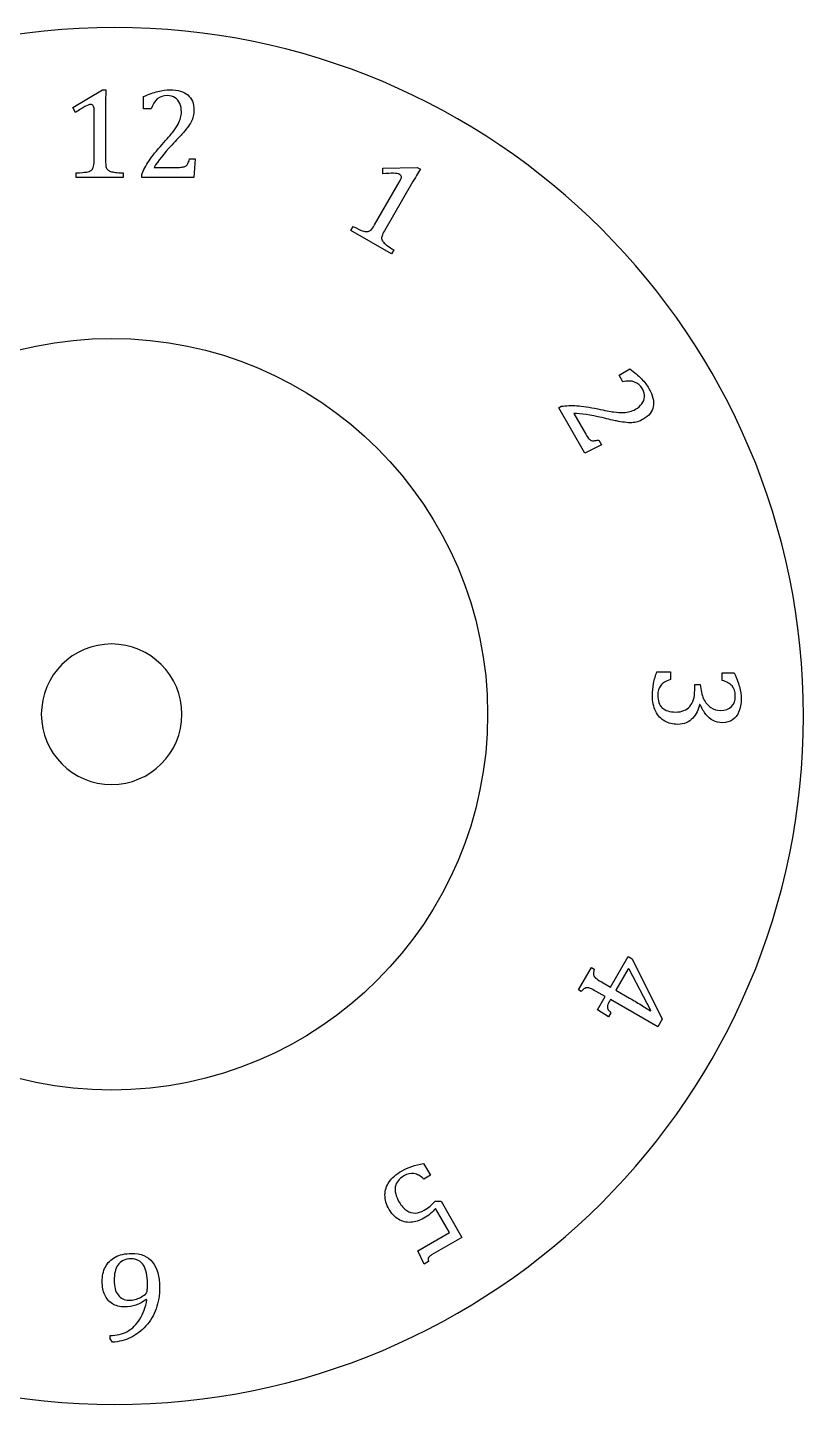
# Model space of a CAD drawing. Header units: centimetres. Extents: x -8.8 to 8.8, y -8.8 to 8.8.
# Drawn here: x -1.11 to 8.77, y -8.77 to 8.77 of the extents above; entities that cross this region are included whole.
import ezdxf

# ---------------------------------------------------------------- set-up
doc = ezdxf.new("R2010")
doc.units = ezdxf.units.CM
doc.header["$MEASUREMENT"] = 0
doc.layers.add('Camada 1', color=7, linetype='Continuous')

msp = doc.modelspace()

# ---------------------------------------------------------------- linework, layer by layer
at = {"layer": 'Camada 1'}
for points, knots in [([(-8.76652, 0), (-8.76652, 4.84169), (-4.84156, 8.76652), (0, 8.76652), (0, 8.76652), (4.84156, 8.76652), (8.76652, 4.84169), (8.76652, 0), (8.76652, 0), (8.76652, -4.84156), (4.84156, -8.76652), (0, -8.76652), (0, -8.76652), (-4.84156, -8.76652), (-8.76652, -4.84156), (-8.76652, 0)], [0, 0, 0, 0, 0.2, 0.2, 0.2, 0.2, 0.4, 0.4, 0.4, 0.4, 0.6, 0.6, 0.6, 0.6, 1, 1, 1, 1]), ([(-0.11583, 7.75859), (-0.11583, 7.85016), (-0.11414, 7.922), (-0.11099, 7.97375), (-0.11099, 7.97375), (-0.11099, 7.97375), (-0.15542, 7.97375), (-0.15542, 7.97375), (-0.15542, 7.97375), (-0.15542, 7.97375), (-0.53399, 7.74798), (-0.53399, 7.74798), (-0.53399, 7.74798), (-0.53399, 7.74798), (-0.49848, 7.68572), (-0.49848, 7.68572), (-0.49848, 7.68572), (-0.45157, 7.71705), (-0.41212, 7.74155), (-0.38029, 7.75938), (-0.38029, 7.75938), (-0.34857, 7.77719), (-0.32393, 7.7861), (-0.30676, 7.7861), (-0.30676, 7.7861), (-0.29208, 7.7861), (-0.28107, 7.78113), (-0.27348, 7.77102), (-0.27348, 7.77102), (-0.26602, 7.76107), (-0.26221, 7.74533), (-0.26221, 7.72371), (-0.26221, 7.72371), (-0.26221, 7.72371), (-0.26221, 7.06773), (-0.26221, 7.06773), (-0.26221, 7.06773), (-0.26221, 7.03), (-0.26536, 7.00272), (-0.27152, 6.98597), (-0.27152, 6.98597), (-0.27768, 6.96933), (-0.28763, 6.95636), (-0.30099, 6.94718), (-0.30099, 6.94718), (-0.31448, 6.938), (-0.33401, 6.9312), (-0.3597, 6.9266), (-0.3597, 6.9266), (-0.38526, 6.92202), (-0.42809, 6.91834), (-0.48786, 6.91559), (-0.48786, 6.91559), (-0.48786, 6.91559), (-0.48786, 6.85661), (-0.48786, 6.85661), (-0.48786, 6.85661), (-0.48786, 6.85661), (0.10993, 6.85662), (0.10993, 6.85662), (0.10993, 6.85662), (0.10993, 6.85662), (0.10993, 6.9156), (0.10993, 6.9156), (0.10993, 6.9156), (0.06842, 6.91679), (0.03484, 6.91875), (0.00955, 6.92176), (0.00955, 6.92176), (-0.01572, 6.92464), (-0.03683, 6.92896), (-0.05347, 6.93459), (-0.05347, 6.93459), (-0.07024, 6.94036), (-0.08308, 6.94808), (-0.09199, 6.95806), (-0.09199, 6.95806), (-0.10091, 6.96814), (-0.10707, 6.981), (-0.11059, 6.99698), (-0.11059, 6.99698), (-0.114, 7.01283), (-0.11583, 7.03643), (-0.11583, 7.06773), (-0.11583, 7.06773), (-0.11583, 7.06773), (-0.11583, 7.75859), (-0.11583, 7.75859)], [0, 0, 0, 0, 0.04347826, 0.04347826, 0.04347826, 0.04347826, 0.08695652, 0.08695652, 0.08695652, 0.08695652, 0.13043478, 0.13043478, 0.13043478, 0.13043478, 0.17391304, 0.17391304, 0.17391304, 0.17391304, 0.2173913, 0.2173913, 0.2173913, 0.2173913, 0.26086957, 0.26086957, 0.26086957, 0.26086957, 0.30434783, 0.30434783, 0.30434783, 0.30434783, 0.34782609, 0.34782609, 0.34782609, 0.34782609, 0.39130435, 0.39130435, 0.39130435, 0.39130435, 0.43478261, 0.43478261, 0.43478261, 0.43478261, 0.47826087, 0.47826087, 0.47826087, 0.47826087, 0.52173913, 0.52173913, 0.52173913, 0.52173913, 0.56521739, 0.56521739, 0.56521739, 0.56521739, 0.60869565, 0.60869565, 0.60869565, 0.60869565, 0.65217391, 0.65217391, 0.65217391, 0.65217391, 0.69565217, 0.69565217, 0.69565217, 0.69565217, 0.73913043, 0.73913043, 0.73913043, 0.73913043, 0.7826087, 0.7826087, 0.7826087, 0.7826087, 0.82608696, 0.82608696, 0.82608696, 0.82608696, 0.86956522, 0.86956522, 0.86956522, 0.86956522, 0.91304348, 0.91304348, 0.91304348, 0.91304348, 1, 1, 1, 1]), ([(0.50215, 6.98598), (0.55022, 7.06697), (0.62545, 7.16158), (0.72792, 7.26993), (0.72792, 7.26993), (0.78885, 7.33465), (0.83172, 7.38092), (0.85645, 7.4087), (0.85645, 7.4087), (0.88135, 7.43648), (0.90389, 7.46387), (0.92445, 7.49072), (0.92445, 7.49072), (0.94488, 7.51773), (0.96128, 7.54303), (0.97335, 7.56647), (0.97335, 7.56647), (0.98552, 7.58994), (0.99444, 7.61365), (1.00007, 7.63762), (1.00007, 7.63762), (1.00571, 7.66159), (1.00859, 7.68794), (1.00859, 7.71649), (1.00859, 7.71649), (1.00859, 7.8001), (0.9829, 7.86376), (0.93168, 7.90778), (0.93168, 7.90778), (0.88043, 7.95167), (0.80471, 7.97369), (0.70446, 7.97369), (0.70446, 7.97369), (0.65914, 7.97369), (0.60802, 7.96676), (0.55113, 7.953), (0.55113, 7.953), (0.4943, 7.93924), (0.43321, 7.9171), (0.36793, 7.8863), (0.36793, 7.8863), (0.36793, 7.8863), (0.36793, 7.73102), (0.36793, 7.73102), (0.36793, 7.73102), (0.36793, 7.73102), (0.46583, 7.73102), (0.46583, 7.73102), (0.46583, 7.73102), (0.50081, 7.84318), (0.56883, 7.89927), (0.66959, 7.89927), (0.66959, 7.89927), (0.71007, 7.89927), (0.74362, 7.89035), (0.77037, 7.87255), (0.77037, 7.87255), (0.79712, 7.85475), (0.81688, 7.83035), (0.82987, 7.79929), (0.82987, 7.79929), (0.8427, 7.76836), (0.84924, 7.73259), (0.84924, 7.69224), (0.84924, 7.69224), (0.84924, 7.66684), (0.84596, 7.64165), (0.83956, 7.61652), (0.83956, 7.61652), (0.833, 7.59149), (0.82239, 7.56474), (0.80757, 7.53646), (0.80757, 7.53646), (0.79275, 7.50818), (0.77024, 7.47463), (0.73994, 7.43584), (0.73994, 7.43584), (0.71245, 7.4002), (0.6675, 7.34792), (0.60487, 7.27886), (0.60487, 7.27886), (0.53267, 7.19853), (0.47684, 7.12868), (0.43755, 7.06934), (0.43755, 7.06934), (0.3981, 7.0101), (0.36677, 6.95205), (0.3437, 6.89546), (0.3437, 6.89546), (0.3437, 6.89546), (0.3437, 6.85667), (0.3437, 6.85667), (0.3437, 6.85667), (0.3437, 6.85667), (1.00936, 6.85665), (1.00936, 6.85665), (1.00936, 6.85665), (1.00936, 6.85665), (1.02314, 7.09276), (1.02314, 7.09276), (1.02314, 7.09276), (1.02314, 7.09276), (0.95433, 7.09276), (0.95433, 7.09276), (0.95433, 7.09276), (0.9457, 7.06747), (0.93861, 7.04873), (0.93298, 7.03654), (0.93298, 7.03654), (0.92721, 7.02447), (0.91962, 7.01466), (0.90991, 7.00707), (0.90991, 7.00707), (0.90023, 6.99948), (0.88726, 6.99411), (0.87099, 6.99082), (0.87099, 6.99082), (0.85488, 6.98767), (0.83352, 6.98598), (0.80717, 6.98598), (0.80717, 6.98598), (0.80717, 6.98598), (0.50215, 6.98598), (0.50215, 6.98598)], [0, 0, 0, 0, 0.03125, 0.03125, 0.03125, 0.03125, 0.0625, 0.0625, 0.0625, 0.0625, 0.09375, 0.09375, 0.09375, 0.09375, 0.125, 0.125, 0.125, 0.125, 0.15625, 0.15625, 0.15625, 0.15625, 0.1875, 0.1875, 0.1875, 0.1875, 0.21875, 0.21875, 0.21875, 0.21875, 0.25, 0.25, 0.25, 0.25, 0.28125, 0.28125, 0.28125, 0.28125, 0.3125, 0.3125, 0.3125, 0.3125, 0.34375, 0.34375, 0.34375, 0.34375, 0.375, 0.375, 0.375, 0.375, 0.40625, 0.40625, 0.40625, 0.40625, 0.4375, 0.4375, 0.4375, 0.4375, 0.46875, 0.46875, 0.46875, 0.46875, 0.5, 0.5, 0.5, 0.5, 0.53125, 0.53125, 0.53125, 0.53125, 0.5625, 0.5625, 0.5625, 0.5625, 0.59375, 0.59375, 0.59375, 0.59375, 0.625, 0.625, 0.625, 0.625, 0.65625, 0.65625, 0.65625, 0.65625, 0.6875, 0.6875, 0.6875, 0.6875, 0.71875, 0.71875, 0.71875, 0.71875, 0.75, 0.75, 0.75, 0.75, 0.78125, 0.78125, 0.78125, 0.78125, 0.8125, 0.8125, 0.8125, 0.8125, 0.84375, 0.84375, 0.84375, 0.84375, 0.875, 0.875, 0.875, 0.875, 0.90625, 0.90625, 0.90625, 0.90625, 0.9375, 0.9375, 0.9375, 0.9375, 1, 1, 1, 1]), ([(3.77912, 6.77722), (3.82487, 6.85652), (3.86207, 6.91782), (3.89062, 6.96121), (3.89062, 6.96121), (3.89062, 6.96121), (3.85223, 6.98322), (3.85223, 6.98322), (3.85223, 6.98322), (3.85223, 6.98322), (3.41157, 6.97719), (3.41157, 6.97719), (3.41157, 6.97719), (3.41157, 6.97719), (3.41131, 6.90551), (3.41131, 6.90551), (3.41131, 6.90551), (3.46753, 6.90906), (3.51392, 6.91075), (3.55048, 6.91025), (3.55048, 6.91025), (3.58678, 6.90972), (3.61247, 6.90514), (3.62739, 6.89647), (3.62739, 6.89647), (3.63998, 6.88914), (3.64705, 6.87932), (3.64864, 6.86686), (3.64864, 6.86686), (3.6502, 6.85456), (3.64562, 6.83895), (3.63486, 6.82021), (3.63486, 6.82021), (3.63486, 6.82021), (3.30674, 6.25218), (3.30674, 6.25218), (3.30674, 6.25218), (3.28788, 6.21942), (3.27163, 6.19741), (3.25784, 6.18601), (3.25784, 6.18601), (3.24408, 6.17461), (3.22916, 6.16844), (3.21278, 6.16728), (3.21278, 6.16728), (3.19667, 6.16598), (3.17635, 6.16977), (3.15185, 6.17868), (3.15185, 6.17868), (3.12732, 6.18757), (3.08854, 6.20567), (3.03522, 6.23332), (3.03522, 6.23332), (3.03522, 6.23332), (3.00575, 6.18223), (3.00575, 6.18223), (3.00575, 6.18223), (3.00575, 6.18223), (3.52346, 5.88333), (3.52346, 5.88333), (3.52346, 5.88333), (3.52346, 5.88333), (3.55293, 5.93442), (3.55293, 5.93442), (3.55293, 5.93442), (3.51756, 5.95617), (3.48964, 5.97466), (3.46922, 5.98985), (3.46922, 5.98985), (3.44879, 6.00504), (3.43252, 6.01932), (3.42099, 6.03255), (3.42099, 6.03255), (3.40935, 6.04578), (3.40213, 6.05901), (3.3994, 6.07213), (3.3994, 6.07213), (3.39675, 6.08509), (3.39781, 6.09938), (3.40265, 6.1151), (3.40265, 6.1151), (3.40762, 6.13055), (3.418, 6.1518), (3.43371, 6.17892), (3.43371, 6.17892), (3.43371, 6.17892), (3.77912, 6.77722), (3.77912, 6.77722)], [0, 0, 0, 0, 0.04347826, 0.04347826, 0.04347826, 0.04347826, 0.08695652, 0.08695652, 0.08695652, 0.08695652, 0.13043478, 0.13043478, 0.13043478, 0.13043478, 0.17391304, 0.17391304, 0.17391304, 0.17391304, 0.2173913, 0.2173913, 0.2173913, 0.2173913, 0.26086957, 0.26086957, 0.26086957, 0.26086957, 0.30434783, 0.30434783, 0.30434783, 0.30434783, 0.34782609, 0.34782609, 0.34782609, 0.34782609, 0.39130435, 0.39130435, 0.39130435, 0.39130435, 0.43478261, 0.43478261, 0.43478261, 0.43478261, 0.47826087, 0.47826087, 0.47826087, 0.47826087, 0.52173913, 0.52173913, 0.52173913, 0.52173913, 0.56521739, 0.56521739, 0.56521739, 0.56521739, 0.60869565, 0.60869565, 0.60869565, 0.60869565, 0.65217391, 0.65217391, 0.65217391, 0.65217391, 0.69565217, 0.69565217, 0.69565217, 0.69565217, 0.73913043, 0.73913043, 0.73913043, 0.73913043, 0.7826087, 0.7826087, 0.7826087, 0.7826087, 0.82608696, 0.82608696, 0.82608696, 0.82608696, 0.86956522, 0.86956522, 0.86956522, 0.86956522, 0.91304348, 0.91304348, 0.91304348, 0.91304348, 1, 1, 1, 1]), ([(-0.03879, -4.76332), (2.60434, -4.76332), (4.74694, -2.62075), (4.74694, 0.02241), (4.74694, 0.02241), (4.74694, 2.66557), (2.60437, 4.80814), (-0.03879, 4.80814), (-0.03879, 4.80814), (-2.68195, 4.80814), (-4.82452, 2.66557), (-4.82452, 0.02241), (-4.82452, 0.02241), (-4.82452, -2.62075), (-2.68195, -4.76332), (-0.03879, -4.76332)], [0, 0, 0, 0, 0.2, 0.2, 0.2, 0.2, 0.4, 0.4, 0.4, 0.4, 0.6, 0.6, 0.6, 0.6, 1, 1, 1, 1]), ([(5.84256, 3.85262), (5.93665, 3.85156), (6.05626, 3.83362), (6.20134, 3.79915), (6.20134, 3.79915), (6.2877, 3.7787), (6.3493, 3.76467), (6.38573, 3.75708), (6.38573, 3.75708), (6.4223, 3.74949), (6.45741, 3.74359), (6.49082, 3.73941), (6.49082, 3.73941), (6.5245, 3.73507), (6.55437, 3.73364), (6.58083, 3.73483), (6.58083, 3.73483), (6.60731, 3.73599), (6.63219, 3.7402), (6.65579, 3.74713), (6.65579, 3.74713), (6.6795, 3.75433), (6.70349, 3.76496), (6.72839, 3.77922), (6.72839, 3.77922), (6.8007, 3.82102), (6.84317, 3.87513), (6.85563, 3.94144), (6.85563, 3.94144), (6.86796, 4.00774), (6.84909, 4.08453), (6.79901, 4.17128), (6.79901, 4.17128), (6.77636, 4.2106), (6.7449, 4.25134), (6.70455, 4.29365), (6.70455, 4.29365), (6.6642, 4.33609), (6.61441, 4.37779), (6.55517, 4.41893), (6.55517, 4.41893), (6.55517, 4.41893), (6.42074, 4.34135), (6.42074, 4.34135), (6.42074, 4.34135), (6.42074, 4.34135), (6.46964, 4.25658), (6.46964, 4.25658), (6.46964, 4.25658), (6.58442, 4.2824), (6.66683, 4.25147), (6.71729, 4.16419), (6.71729, 4.16419), (6.73761, 4.12921), (6.7465, 4.09566), (6.74454, 4.06354), (6.74454, 4.06354), (6.74242, 4.03158), (6.73115, 4.00221), (6.71086, 3.97549), (6.71086, 3.97549), (6.6903, 3.9489), (6.66265, 3.92543), (6.62778, 3.90511), (6.62778, 3.90511), (6.60563, 3.89254), (6.58217, 3.88257), (6.55743, 3.87577), (6.55743, 3.87577), (6.5324, 3.86871), (6.50406, 3.86476), (6.472, 3.86333), (6.472, 3.86333), (6.44017, 3.86201), (6.39969, 3.86476), (6.35106, 3.87145), (6.35106, 3.87145), (6.3064, 3.87748), (6.23877, 3.89031), (6.14757, 3.90997), (6.14757, 3.90997), (6.04195, 3.93238), (5.9535, 3.94587), (5.88262, 3.95032), (5.88262, 3.95032), (5.81134, 3.95463), (5.74554, 3.95267), (5.68487, 3.94455), (5.68487, 3.94455), (5.68487, 3.94455), (5.65129, 3.92516), (5.65129, 3.92516), (5.65129, 3.92516), (5.65129, 3.92516), (5.98414, 3.34861), (5.98414, 3.34861), (5.98414, 3.34861), (5.98414, 3.34861), (6.19562, 3.45487), (6.19562, 3.45487), (6.19562, 3.45487), (6.19562, 3.45487), (6.16114, 3.51437), (6.16114, 3.51437), (6.16114, 3.51437), (6.13495, 3.50926), (6.11516, 3.50598), (6.10179, 3.50482), (6.10179, 3.50482), (6.08856, 3.50366), (6.0761, 3.50548), (6.06485, 3.51006), (6.06485, 3.51006), (6.05331, 3.51464), (6.0422, 3.52329), (6.0313, 3.53546), (6.0313, 3.53546), (6.02029, 3.54792), (6.00823, 3.5656), (5.99513, 3.58854), (5.99513, 3.58854), (5.99513, 3.58854), (5.84256, 3.85262), (5.84256, 3.85262)], [0, 0, 0, 0, 0.03125, 0.03125, 0.03125, 0.03125, 0.0625, 0.0625, 0.0625, 0.0625, 0.09375, 0.09375, 0.09375, 0.09375, 0.125, 0.125, 0.125, 0.125, 0.15625, 0.15625, 0.15625, 0.15625, 0.1875, 0.1875, 0.1875, 0.1875, 0.21875, 0.21875, 0.21875, 0.21875, 0.25, 0.25, 0.25, 0.25, 0.28125, 0.28125, 0.28125, 0.28125, 0.3125, 0.3125, 0.3125, 0.3125, 0.34375, 0.34375, 0.34375, 0.34375, 0.375, 0.375, 0.375, 0.375, 0.40625, 0.40625, 0.40625, 0.40625, 0.4375, 0.4375, 0.4375, 0.4375, 0.46875, 0.46875, 0.46875, 0.46875, 0.5, 0.5, 0.5, 0.5, 0.53125, 0.53125, 0.53125, 0.53125, 0.5625, 0.5625, 0.5625, 0.5625, 0.59375, 0.59375, 0.59375, 0.59375, 0.625, 0.625, 0.625, 0.625, 0.65625, 0.65625, 0.65625, 0.65625, 0.6875, 0.6875, 0.6875, 0.6875, 0.71875, 0.71875, 0.71875, 0.71875, 0.75, 0.75, 0.75, 0.75, 0.78125, 0.78125, 0.78125, 0.78125, 0.8125, 0.8125, 0.8125, 0.8125, 0.84375, 0.84375, 0.84375, 0.84375, 0.875, 0.875, 0.875, 0.875, 0.90625, 0.90625, 0.90625, 0.90625, 0.9375, 0.9375, 0.9375, 0.9375, 1, 1, 1, 1]), ([(-0.93337, 0.02241), (-0.93337, 0.51655), (-0.53279, 0.91702), (-0.03876, 0.91702), (-0.03876, 0.91702), (0.45524, 0.91702), (0.85585, 0.51657), (0.85585, 0.02241), (0.85585, 0.02241), (0.85585, -0.47175), (0.45524, -0.8722), (-0.03876, -0.8722), (-0.03876, -0.8722), (-0.53279, -0.8722), (-0.93337, -0.47175), (-0.93337, 0.02241)], [0, 0, 0, 0, 0.2, 0.2, 0.2, 0.2, 0.4, 0.4, 0.4, 0.4, 0.6, 0.6, 0.6, 0.6, 1, 1, 1, 1]), ([(7.73187, 0.45246), (7.78849, 0.43741), (7.83053, 0.41394), (7.85808, 0.38208), (7.85808, 0.38208), (7.8856, 0.35025), (7.89936, 0.30898), (7.89936, 0.25839), (7.89936, 0.25839), (7.89936, 0.19732), (7.88325, 0.15107), (7.85089, 0.11922), (7.85089, 0.11922), (7.8185, 0.08736), (7.77239, 0.07152), (7.71251, 0.07152), (7.71251, 0.07152), (7.66613, 0.07152), (7.62432, 0.08359), (7.58712, 0.10782), (7.58712, 0.10782), (7.54992, 0.13219), (7.51949, 0.16912), (7.49579, 0.21908), (7.49579, 0.21908), (7.47208, 0.26901), (7.45806, 0.33034), (7.45372, 0.40304), (7.45372, 0.40304), (7.45372, 0.40304), (7.38256, 0.40304), (7.38256, 0.40304), (7.38256, 0.40304), (7.38256, 0.40304), (7.38256, 0.33031), (7.38256, 0.33031), (7.38256, 0.33031), (7.38256, 0.23858), (7.36174, 0.16899), (7.3202, 0.12155), (7.3202, 0.12155), (7.27869, 0.07411), (7.21852, 0.0504), (7.13991, 0.0504), (7.13991, 0.0504), (7.06495, 0.0504), (7.0082, 0.06837), (6.96994, 0.10427), (6.96994, 0.10427), (6.93171, 0.14004), (6.91255, 0.19309), (6.91255, 0.26321), (6.91255, 0.26321), (6.91255, 0.31655), (6.92525, 0.35872), (6.95057, 0.38979), (6.95057, 0.38979), (6.97586, 0.42072), (7.01661, 0.44575), (7.07268, 0.46461), (7.07268, 0.46461), (7.07268, 0.46461), (7.07268, 0.56158), (7.07268, 0.56158), (7.07268, 0.56158), (7.07268, 0.56158), (6.90118, 0.56158), (6.90118, 0.56158), (6.90118, 0.56158), (6.88403, 0.51692), (6.87012, 0.46763), (6.85964, 0.41402), (6.85964, 0.41402), (6.84906, 0.36031), (6.84379, 0.31038), (6.84379, 0.264), (6.84379, 0.264), (6.84379, 0.18367), (6.85779, 0.11541), (6.88586, 0.05932), (6.88586, 0.05932), (6.91391, 0.00323), (6.95216, -0.03842), (7.00077, -0.0657), (7.00077, -0.0657), (7.04927, -0.09295), (7.10483, -0.10658), (7.16733, -0.10658), (7.16733, -0.10658), (7.20781, -0.10658), (7.24387, -0.09938), (7.27544, -0.0851), (7.27544, -0.0851), (7.30687, -0.07079), (7.33402, -0.05182), (7.35667, -0.02811), (7.35667, -0.02811), (7.37934, -0.0044), (7.39784, 0.02274), (7.41213, 0.05328), (7.41213, 0.05328), (7.42639, 0.08365), (7.4365, 0.1154), (7.4424, 0.14829), (7.4424, 0.14829), (7.4424, 0.14829), (7.44971, 0.1483), (7.44971, 0.1483), (7.44971, 0.1483), (7.4745, 0.09549), (7.49988, 0.05236), (7.5257, 0.01924), (7.5257, 0.01924), (7.55166, -0.01394), (7.58192, -0.03963), (7.61677, -0.05797), (7.61677, -0.05797), (7.65151, -0.07631), (7.69186, -0.08546), (7.73771, -0.08546), (7.73771, -0.08546), (7.78674, -0.08546), (7.82891, -0.07329), (7.86429, -0.04905), (7.86429, -0.04905), (7.89953, -0.02479), (7.92665, 0.01019), (7.94552, 0.05604), (7.94552, 0.05604), (7.96441, 0.10192), (7.97383, 0.15526), (7.97383, 0.21632), (7.97383, 0.21632), (7.97383, 0.26691), (7.9665, 0.31956), (7.95195, 0.37396), (7.95195, 0.37396), (7.9374, 0.42846), (7.91538, 0.48691), (7.88565, 0.54954), (7.88565, 0.54954), (7.88565, 0.54954), (7.73192, 0.54954), (7.73192, 0.54954), (7.73192, 0.54954), (7.73192, 0.54954), (7.73192, 0.45246), (7.73192, 0.45246), (7.73192, 0.45246), (7.73192, 0.45246), (7.73187, 0.45246), (7.73187, 0.45246)], [0, 0, 0, 0, 0.02564103, 0.02564103, 0.02564103, 0.02564103, 0.05128205, 0.05128205, 0.05128205, 0.05128205, 0.07692308, 0.07692308, 0.07692308, 0.07692308, 0.1025641, 0.1025641, 0.1025641, 0.1025641, 0.12820513, 0.12820513, 0.12820513, 0.12820513, 0.15384615, 0.15384615, 0.15384615, 0.15384615, 0.17948718, 0.17948718, 0.17948718, 0.17948718, 0.20512821, 0.20512821, 0.20512821, 0.20512821, 0.23076923, 0.23076923, 0.23076923, 0.23076923, 0.25641026, 0.25641026, 0.25641026, 0.25641026, 0.28205128, 0.28205128, 0.28205128, 0.28205128, 0.30769231, 0.30769231, 0.30769231, 0.30769231, 0.33333333, 0.33333333, 0.33333333, 0.33333333, 0.35897436, 0.35897436, 0.35897436, 0.35897436, 0.38461538, 0.38461538, 0.38461538, 0.38461538, 0.41025641, 0.41025641, 0.41025641, 0.41025641, 0.43589744, 0.43589744, 0.43589744, 0.43589744, 0.46153846, 0.46153846, 0.46153846, 0.46153846, 0.48717949, 0.48717949, 0.48717949, 0.48717949, 0.51282051, 0.51282051, 0.51282051, 0.51282051, 0.53846154, 0.53846154, 0.53846154, 0.53846154, 0.56410256, 0.56410256, 0.56410256, 0.56410256, 0.58974359, 0.58974359, 0.58974359, 0.58974359, 0.61538462, 0.61538462, 0.61538462, 0.61538462, 0.64102564, 0.64102564, 0.64102564, 0.64102564, 0.66666667, 0.66666667, 0.66666667, 0.66666667, 0.69230769, 0.69230769, 0.69230769, 0.69230769, 0.71794872, 0.71794872, 0.71794872, 0.71794872, 0.74358974, 0.74358974, 0.74358974, 0.74358974, 0.76923077, 0.76923077, 0.76923077, 0.76923077, 0.79487179, 0.79487179, 0.79487179, 0.79487179, 0.82051282, 0.82051282, 0.82051282, 0.82051282, 0.84615385, 0.84615385, 0.84615385, 0.84615385, 0.87179487, 0.87179487, 0.87179487, 0.87179487, 0.8974359, 0.8974359, 0.8974359, 0.8974359, 0.92307692, 0.92307692, 0.92307692, 0.92307692, 0.94871795, 0.94871795, 0.94871795, 0.94871795, 1, 1, 1, 1]), ([(6.06822, -3.20254), (6.06822, -3.20254), (5.90402, -3.48702), (5.90402, -3.48702), (5.90402, -3.48702), (5.90402, -3.48702), (5.93823, -3.50681), (5.93823, -3.50681), (5.93823, -3.50681), (5.95633, -3.48861), (5.97099, -3.4763), (5.98199, -3.46998), (5.98199, -3.46998), (5.99313, -3.46358), (6.0044, -3.46043), (6.01565, -3.46043), (6.01565, -3.46043), (6.02679, -3.4603), (6.04015, -3.46345), (6.056, -3.46974), (6.056, -3.46974), (6.07174, -3.47588), (6.09516, -3.48808), (6.12651, -3.50617), (6.12651, -3.50617), (6.12651, -3.50617), (6.24129, -3.57247), (6.24129, -3.57247), (6.24129, -3.57247), (6.24129, -3.57247), (6.14432, -3.74059), (6.14432, -3.74059), (6.14432, -3.74059), (6.14432, -3.74059), (6.28362, -3.83232), (6.28362, -3.83232), (6.28362, -3.83232), (6.28362, -3.83232), (6.31442, -3.77911), (6.31442, -3.77911), (6.31442, -3.77911), (6.29529, -3.75932), (6.28299, -3.74268), (6.27748, -3.72916), (6.27748, -3.72916), (6.27184, -3.71567), (6.27052, -3.70193), (6.27317, -3.68802), (6.27317, -3.68802), (6.27603, -3.674), (6.28521, -3.65341), (6.30082, -3.62642), (6.30082, -3.62642), (6.30082, -3.62642), (6.30931, -3.6116), (6.30931, -3.6116), (6.30931, -3.6116), (6.30931, -3.6116), (6.91248, -3.95994), (6.91248, -3.95994), (6.91248, -3.95994), (6.91248, -3.95994), (6.97029, -3.85985), (6.97029, -3.85985), (6.97029, -3.85985), (6.97029, -3.85985), (6.58842, -3.09274), (6.58842, -3.09274), (6.58842, -3.09274), (6.58842, -3.09274), (6.53577, -3.06247), (6.53577, -3.06247), (6.53577, -3.06247), (6.53577, -3.06247), (6.3109, -3.45204), (6.3109, -3.45204), (6.3109, -3.45204), (6.3109, -3.45204), (6.19612, -3.38574), (6.19612, -3.38574), (6.19612, -3.38574), (6.16151, -3.36568), (6.13675, -3.34931), (6.12169, -3.33661), (6.12169, -3.33661), (6.1065, -3.32391), (6.09745, -3.31002), (6.09391, -3.29496), (6.09391, -3.29496), (6.09036, -3.27988), (6.09338, -3.25564), (6.10254, -3.22249), (6.10254, -3.22249), (6.10254, -3.22249), (6.06822, -3.20254), (6.06822, -3.20254)], [0, 0, 0, 0, 0.04, 0.04, 0.04, 0.04, 0.08, 0.08, 0.08, 0.08, 0.12, 0.12, 0.12, 0.12, 0.16, 0.16, 0.16, 0.16, 0.2, 0.2, 0.2, 0.2, 0.24, 0.24, 0.24, 0.24, 0.28, 0.28, 0.28, 0.28, 0.32, 0.32, 0.32, 0.32, 0.36, 0.36, 0.36, 0.36, 0.4, 0.4, 0.4, 0.4, 0.44, 0.44, 0.44, 0.44, 0.48, 0.48, 0.48, 0.48, 0.52, 0.52, 0.52, 0.52, 0.56, 0.56, 0.56, 0.56, 0.6, 0.6, 0.6, 0.6, 0.64, 0.64, 0.64, 0.64, 0.68, 0.68, 0.68, 0.68, 0.72, 0.72, 0.72, 0.72, 0.76, 0.76, 0.76, 0.76, 0.8, 0.8, 0.8, 0.8, 0.84, 0.84, 0.84, 0.84, 0.88, 0.88, 0.88, 0.88, 0.92, 0.92, 0.92, 0.92, 1, 1, 1, 1]), ([(6.54688, -3.22297), (6.54688, -3.22297), (6.82377, -3.74806), (6.82377, -3.74806), (6.82377, -3.74806), (6.82377, -3.74806), (6.81972, -3.75502), (6.81972, -3.75502), (6.81972, -3.75502), (6.7931, -3.73732), (6.75312, -3.71189), (6.69941, -3.67914), (6.69941, -3.67914), (6.64594, -3.64638), (6.59733, -3.61728), (6.55331, -3.59201), (6.55331, -3.59201), (6.55331, -3.59201), (6.3789, -3.49123), (6.3789, -3.49123), (6.3789, -3.49123), (6.3789, -3.49123), (6.53707, -3.21733), (6.53707, -3.21733), (6.53707, -3.21733), (6.53707, -3.21733), (6.54688, -3.22297), (6.54688, -3.22297)], [0, 0, 0, 0, 0.125, 0.125, 0.125, 0.125, 0.25, 0.25, 0.25, 0.25, 0.375, 0.375, 0.375, 0.375, 0.5, 0.5, 0.5, 0.5, 0.625, 0.625, 0.625, 0.625, 0.75, 0.75, 0.75, 0.75, 1, 1, 1, 1]), ([(3.65017, -5.79488), (3.5823, -5.83393), (3.53055, -5.87952), (3.49449, -5.93141), (3.49449, -5.93141), (3.45848, -5.98332), (3.44038, -6.03925), (3.44012, -6.09916), (3.44012, -6.09916), (3.43986, -6.15917), (3.45779, -6.22037), (3.49396, -6.28299), (3.49396, -6.28299), (3.52566, -6.33802), (3.56537, -6.37983), (3.61281, -6.40811), (3.61281, -6.40811), (3.66025, -6.43642), (3.712, -6.44952), (3.76809, -6.44729), (3.76809, -6.44729), (3.82416, -6.44517), (3.87998, -6.428), (3.93554, -6.39593), (3.93554, -6.39593), (3.96396, -6.37955), (3.99097, -6.36053), (4.01653, -6.33891), (4.01653, -6.33891), (4.04209, -6.31732), (4.0641, -6.29435), (4.08231, -6.27012), (4.08231, -6.27012), (4.08231, -6.27012), (4.25987, -6.57767), (4.25987, -6.57767), (4.25987, -6.57767), (4.25987, -6.57767), (3.85704, -6.81011), (3.85704, -6.81011), (3.85704, -6.81011), (3.85704, -6.81011), (3.94038, -6.97876), (3.94038, -6.97876), (3.94038, -6.97876), (3.94038, -6.97876), (3.99499, -6.9472), (3.99499, -6.9472), (3.99499, -6.9472), (3.992, -6.929), (3.99107, -6.91601), (3.99213, -6.90828), (3.99213, -6.90828), (3.99316, -6.90042), (3.99658, -6.89323), (4.00208, -6.88666), (4.00208, -6.88666), (4.00758, -6.87997), (4.01833, -6.87211), (4.0342, -6.86295), (4.0342, -6.86295), (4.0342, -6.86295), (4.42023, -6.64006), (4.42023, -6.64006), (4.42023, -6.64006), (4.42023, -6.64006), (4.15409, -6.17918), (4.15409, -6.17918), (4.15409, -6.17918), (4.15409, -6.17918), (4.079, -6.17865), (4.079, -6.17865), (4.079, -6.17865), (4.05765, -6.20212), (4.0368, -6.22241), (4.01611, -6.23958), (4.01611, -6.23958), (3.99555, -6.25675), (3.96931, -6.27456), (3.93774, -6.29292), (3.93774, -6.29292), (3.89972, -6.31467), (3.86239, -6.3266), (3.82572, -6.32859), (3.82572, -6.32859), (3.78889, -6.33055), (3.75259, -6.3202), (3.71698, -6.29753), (3.71698, -6.29753), (3.68161, -6.27472), (3.64948, -6.23855), (3.62091, -6.18902), (3.62091, -6.18902), (3.57807, -6.11483), (3.5617, -6.04985), (3.5718, -5.99415), (3.5718, -5.99415), (3.58201, -5.93848), (3.61818, -5.89274), (3.68031, -5.85686), (3.68031, -5.85686), (3.7251, -5.8309), (3.7681, -5.82106), (3.80937, -5.82709), (3.80937, -5.82709), (3.85054, -5.83325), (3.89192, -5.85606), (3.93346, -5.89564), (3.93346, -5.89564), (3.93346, -5.89564), (4.01823, -5.84661), (4.01823, -5.84661), (4.01823, -5.84661), (4.01823, -5.84661), (3.9324, -5.69815), (3.9324, -5.69815), (3.9324, -5.69815), (3.82498, -5.71598), (3.73089, -5.74821), (3.65017, -5.79488)], [0, 0, 0, 0, 0.03225806, 0.03225806, 0.03225806, 0.03225806, 0.06451613, 0.06451613, 0.06451613, 0.06451613, 0.09677419, 0.09677419, 0.09677419, 0.09677419, 0.12903226, 0.12903226, 0.12903226, 0.12903226, 0.16129032, 0.16129032, 0.16129032, 0.16129032, 0.19354839, 0.19354839, 0.19354839, 0.19354839, 0.22580645, 0.22580645, 0.22580645, 0.22580645, 0.25806452, 0.25806452, 0.25806452, 0.25806452, 0.29032258, 0.29032258, 0.29032258, 0.29032258, 0.32258065, 0.32258065, 0.32258065, 0.32258065, 0.35483871, 0.35483871, 0.35483871, 0.35483871, 0.38709677, 0.38709677, 0.38709677, 0.38709677, 0.41935484, 0.41935484, 0.41935484, 0.41935484, 0.4516129, 0.4516129, 0.4516129, 0.4516129, 0.48387097, 0.48387097, 0.48387097, 0.48387097, 0.51612903, 0.51612903, 0.51612903, 0.51612903, 0.5483871, 0.5483871, 0.5483871, 0.5483871, 0.58064516, 0.58064516, 0.58064516, 0.58064516, 0.61290323, 0.61290323, 0.61290323, 0.61290323, 0.64516129, 0.64516129, 0.64516129, 0.64516129, 0.67741935, 0.67741935, 0.67741935, 0.67741935, 0.70967742, 0.70967742, 0.70967742, 0.70967742, 0.74193548, 0.74193548, 0.74193548, 0.74193548, 0.77419355, 0.77419355, 0.77419355, 0.77419355, 0.80645161, 0.80645161, 0.80645161, 0.80645161, 0.83870968, 0.83870968, 0.83870968, 0.83870968, 0.87096774, 0.87096774, 0.87096774, 0.87096774, 0.90322581, 0.90322581, 0.90322581, 0.90322581, 0.93548387, 0.93548387, 0.93548387, 0.93548387, 1, 1, 1, 1]), ([(-0.02606, -7.97362), (0.05493, -7.96928), (0.13198, -7.94923), (0.20534, -7.91335), (0.20534, -7.91335), (0.27871, -7.87755), (0.34306, -7.82845), (0.39864, -7.76619), (0.39864, -7.76619), (0.4542, -7.70393), (0.49704, -7.63096), (0.52731, -7.54735), (0.52731, -7.54735), (0.55745, -7.46377), (0.5725, -7.37399), (0.5725, -7.27792), (0.5725, -7.27792), (0.5725, -7.13512), (0.5425, -7.02702), (0.48236, -6.95362), (0.48236, -6.95362), (0.42222, -6.88022), (0.33311, -6.84355), (0.21502, -6.84355), (0.21502, -6.84355), (0.1325, -6.84355), (0.06304, -6.859), (0.00666, -6.88967), (0.00666, -6.88967), (-0.04967, -6.92047), (-0.09134, -6.96267), (-0.1182, -7.01625), (-0.1182, -7.01625), (-0.14519, -7.06996), (-0.15868, -7.13182), (-0.15868, -7.20193), (-0.15868, -7.20193), (-0.15868, -7.26665), (-0.14794, -7.32314), (-0.12632, -7.37134), (-0.12632, -7.37134), (-0.1047, -7.41971), (-0.07245, -7.45717), (-0.02961, -7.48379), (-0.02961, -7.48379), (0.01323, -7.51051), (0.06511, -7.5239), (0.12607, -7.5239), (0.12607, -7.5239), (0.17732, -7.5239), (0.22484, -7.51628), (0.26887, -7.50123), (0.26887, -7.50123), (0.31279, -7.48618), (0.35735, -7.46244), (0.40267, -7.43008), (0.40267, -7.43008), (0.40267, -7.43008), (0.41082, -7.43336), (0.41082, -7.43336), (0.41082, -7.43336), (0.39354, -7.52824), (0.36378, -7.61015), (0.32144, -7.67918), (0.32144, -7.67918), (0.27911, -7.74824), (0.22579, -7.80052), (0.16171, -7.83618), (0.16171, -7.83618), (0.0975, -7.87169), (0.02386, -7.88952), (-0.05922, -7.88952), (-0.05922, -7.88952), (-0.05922, -7.88952), (-0.05922, -7.92923), (-0.05922, -7.92923), (-0.05922, -7.92923), (-0.05922, -7.92923), (-0.02606, -7.97362), (-0.02606, -7.97362)], [0, 0, 0, 0, 0.04761905, 0.04761905, 0.04761905, 0.04761905, 0.0952381, 0.0952381, 0.0952381, 0.0952381, 0.14285714, 0.14285714, 0.14285714, 0.14285714, 0.19047619, 0.19047619, 0.19047619, 0.19047619, 0.23809524, 0.23809524, 0.23809524, 0.23809524, 0.28571429, 0.28571429, 0.28571429, 0.28571429, 0.33333333, 0.33333333, 0.33333333, 0.33333333, 0.38095238, 0.38095238, 0.38095238, 0.38095238, 0.42857143, 0.42857143, 0.42857143, 0.42857143, 0.47619048, 0.47619048, 0.47619048, 0.47619048, 0.52380952, 0.52380952, 0.52380952, 0.52380952, 0.57142857, 0.57142857, 0.57142857, 0.57142857, 0.61904762, 0.61904762, 0.61904762, 0.61904762, 0.66666667, 0.66666667, 0.66666667, 0.66666667, 0.71428571, 0.71428571, 0.71428571, 0.71428571, 0.76190476, 0.76190476, 0.76190476, 0.76190476, 0.80952381, 0.80952381, 0.80952381, 0.80952381, 0.85714286, 0.85714286, 0.85714286, 0.85714286, 0.9047619, 0.9047619, 0.9047619, 0.9047619, 1, 1, 1, 1]), ([(0.04273, -7.3723), (0.00982, -7.32774), (-0.00656, -7.26565), (-0.00656, -7.18582), (-0.00656, -7.18582), (-0.00656, -7.1469), (-0.00299, -7.111), (0.00434, -7.07784), (0.00434, -7.07784), (0.01167, -7.04456), (0.02371, -7.01572), (0.04077, -6.99124), (0.04077, -6.99124), (0.05768, -6.96674), (0.07993, -6.94748), (0.10745, -6.93345), (0.10745, -6.93345), (0.13499, -6.91943), (0.16891, -6.91234), (0.20942, -6.91234), (0.20942, -6.91234), (0.27953, -6.91234), (0.33182, -6.93935), (0.36629, -6.9932), (0.36629, -6.9932), (0.4009, -7.0472), (0.41804, -7.12568), (0.41804, -7.22868), (0.41804, -7.22868), (0.41804, -7.26419), (0.41727, -7.28961), (0.41566, -7.30467), (0.41566, -7.30467), (0.4141, -7.31972), (0.41058, -7.33245), (0.40518, -7.34269), (0.40518, -7.34269), (0.4019, -7.34923), (0.39703, -7.35539), (0.39063, -7.36129), (0.39063, -7.36129), (0.37007, -7.37857), (0.34909, -7.39285), (0.32747, -7.40413), (0.32747, -7.40413), (0.30585, -7.41553), (0.28291, -7.42419), (0.25828, -7.43006), (0.25828, -7.43006), (0.23378, -7.43599), (0.20835, -7.43898), (0.18187, -7.43898), (0.18187, -7.43898), (0.122, -7.43897), (0.07559, -7.41669), (0.04273, -7.3723)], [0, 0, 0, 0, 0.06666667, 0.06666667, 0.06666667, 0.06666667, 0.13333333, 0.13333333, 0.13333333, 0.13333333, 0.2, 0.2, 0.2, 0.2, 0.26666667, 0.26666667, 0.26666667, 0.26666667, 0.33333333, 0.33333333, 0.33333333, 0.33333333, 0.4, 0.4, 0.4, 0.4, 0.46666667, 0.46666667, 0.46666667, 0.46666667, 0.53333333, 0.53333333, 0.53333333, 0.53333333, 0.6, 0.6, 0.6, 0.6, 0.66666667, 0.66666667, 0.66666667, 0.66666667, 0.73333333, 0.73333333, 0.73333333, 0.73333333, 0.8, 0.8, 0.8, 0.8, 0.86666667, 0.86666667, 0.86666667, 0.86666667, 1, 1, 1, 1])]:
    msp.add_open_spline(points, degree=3, knots=knots, dxfattribs=at)

doc.saveas('drawing.dxf')
